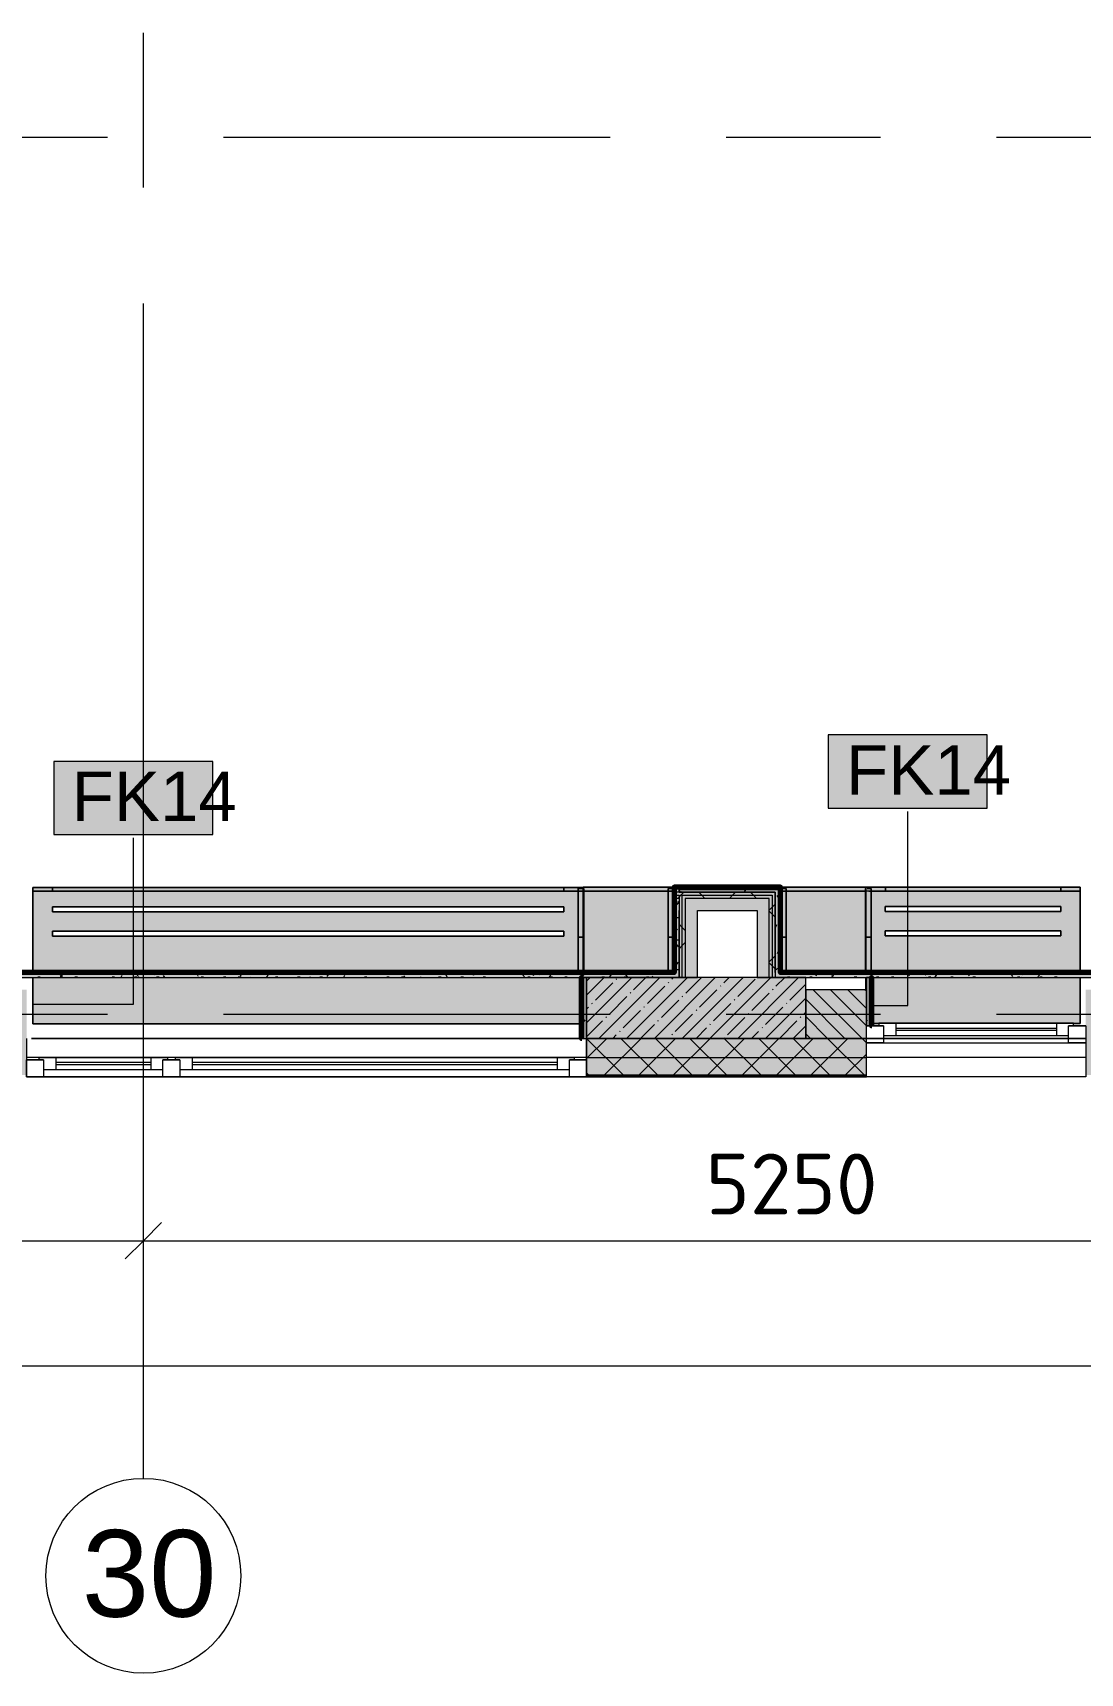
# Model space of a CAD drawing. Header units: millimetres. Extents: x -3817 to 677485, y -22715 to 103890.
# Drawn here: x 437534 to 441836, y -787 to 5948 of the extents above; entities that cross this region are included whole.
import ezdxf

# ---------------------------------------------------------------- set-up
doc = ezdxf.new("R2010")
doc.units = ezdxf.units.MM
doc.layers.add('PDF _Геометрия', color=7, linetype='Continuous', true_color=0x1d1d1d)
doc.layers.add('PDF _Сплошная заливка', color=7, linetype='Continuous', true_color=0xffffff)
doc.layers.add('PDF _Текст', color=7, linetype='Continuous')
doc.styles.add('PDF ArialMT', font='arial.ttf')
doc.styles.add('PDF GOST-Common', font='arial.ttf')
doc.styles.add('PDF ISOCPEUR', font='isocpeur.ttf')

msp = doc.modelspace()

# ---------------------------------------------------------------- hatches: boundary and pattern name
at = {"layer": 'PDF _Сплошная заливка', "true_color": 0xeae6de, "transparency": 33554559}
h = msp.add_hatch(color=254, dxfattribs=at)
h.paths.add_polyline_path([(437534.7, 2090), (439794.7, 2090), (439794.7, 2439.1), (437534.7, 2439.1)], flags=0)
h.paths.add_polyline_path([(437614.7, 2239.1), (437614.7, 2259.1), (439714.7, 2259.1), (439714.7, 2239.1), (437714.3, 2239.1)], flags=0)
h.paths.add_polyline_path([(437714.3, 2339.1), (437614.7, 2339.1), (437614.7, 2359.1), (439714.7, 2359.1), (439714.7, 2339.1), (439007.2, 2339.1)], flags=0)
at = {"layer": 'PDF _Сплошная заливка', "transparency": 33554559}
h = msp.add_hatch(color=256, dxfattribs=at)
h.paths.add_polyline_path([(440168.9, 2089), (440188.9, 2089), (440188.9, 2394), (440168.9, 2394), (440168.9, 2090)], flags=0)
h.paths.add_polyline_path([(440188.9, 2419), (440188.9, 2440), (440168.9, 2439), (440168.9, 2419)], flags=0)
for points in [[(440300.2, 2419), (440583.9, 2419), (440583.9, 2439), (440188.9, 2439), (440188.9, 2419)], [(440583.9, 2089), (440603.9, 2089), (440603.9, 2439), (440583.9, 2439), (440583.9, 2312.2)], [(440583.9, 2406.5), (440583.9, 2419), (440168.9, 2419), (440168.9, 2406.5), (440571.4, 2406.5)], [(440558.9, 2069), (440571.4, 2069), (440571.4, 2394), (440558.9, 2394), (440558.9, 2312.2)], [(439007.2, 2069), (440188.9, 2069), (440188.9, 2089), (437048.6, 2089), (437048.6, 2069), (437714.3, 2069)], [(445208.6, 2069), (445214.6, 2069), (445214.6, 2089), (440583.9, 2089), (440583.9, 2069), (444825.4, 2069)], [(440708.6, 1819), (440708.6, 2069), (439808.6, 2069), (439808.6, 1819), (440300.2, 1819)]]:
    msp.add_hatch(color=256, dxfattribs=at).paths.add_polyline_path(points)
at = {"layer": 'PDF _Сплошная заливка', "true_color": 0xeae6de, "transparency": 33554559}
for points in [[(440946.6, 2090), (440955.2, 2090), (440955.2, 2439.9), (440604.9, 2439), (440604.9, 2090)], [(437714.3, 1879.2), (439787.6, 1879.2), (439787.6, 2069), (437534.7, 2069), (437534.7, 1879.2)]]:
    msp.add_hatch(color=254, dxfattribs=at).paths.add_polyline_path(points)
h = msp.add_hatch(color=254, dxfattribs=at)
h.paths.add_polyline_path([(440955.6, 2090), (441835.9, 2090), (441835.9, 2440.1), (440955.6, 2440.1)], flags=0)
h.paths.add_polyline_path([(441035.6, 2240.1), (441035.6, 2260.1), (441755.9, 2260.1), (441755.9, 2240.1), (441593.1, 2240.1)], flags=0)
h.paths.add_polyline_path([(441035.6, 2340.1), (441035.6, 2360.1), (441755.9, 2360.1), (441755.9, 2340.1), (441593.1, 2340.1)], flags=0)
at = {"layer": 'PDF _Сплошная заливка', "transparency": 33554559}
h = msp.add_hatch(color=256, dxfattribs=at)
h.paths.add_polyline_path([(440558.9, 2394), (440571.4, 2394), (440571.4, 2406.5), (440201.4, 2406.5), (440201.4, 2394), (440300.2, 2394)], flags=0)
h.paths.add_polyline_path([(440188.9, 2394), (440188.9, 2406.5), (440168.9, 2406.5), (440168.9, 2394)], flags=0)
at = {"layer": 'PDF _Сплошная заливка', "true_color": 0xe7e7e7, "transparency": 33554559}
for points in [[(440558.9, 2344), (440558.9, 2394), (440213.9, 2394), (440213.9, 2344), (440508.9, 2344)], [(440213.9, 2069), (440263.9, 2069), (440263.9, 2344), (440213.9, 2344), (440213.9, 2312.2)], [(440508.9, 2069), (440558.9, 2069), (440558.9, 2344), (440508.9, 2344), (440508.9, 2312.2)]]:
    msp.add_hatch(color=254, dxfattribs=at).paths.add_polyline_path(points)
at = {"layer": 'PDF _Сплошная заливка', "true_color": 0xeae6de, "transparency": 33554559}
h = msp.add_hatch(color=254, dxfattribs=at)
h.paths.add_polyline_path([(440979.6, 1880.1), (441835.9, 1881), (441835.9, 2069), (440979.6, 2069), (440979.6, 1881)], flags=0)
h.paths.add_polyline_path([(440955.9, 2019), (440958.6, 2019), (440958.6, 2069), (440955.9, 2069)], flags=0)
at = {"layer": 'PDF _Сплошная заливка', "transparency": 33554559}
h = msp.add_hatch(color=256, dxfattribs=at)
h.paths.add_polyline_path([(440958.6, 1819), (440958.6, 2019), (440708.6, 2019), (440708.6, 1819), (440946.6, 1819)], flags=0)
h.paths.add_polyline_path([(436744.6, 1819), (437508.6, 1819), (437508.6, 2019), (436208.6, 2019), (436208.6, 1819), (436421.4, 1819)], flags=0)
h.paths.add_polyline_path([(450108.6, 1819), (450108.6, 2019), (449308.6, 2019), (449308.6, 1819), (449997.2, 1819)], flags=0)
h.paths.add_polyline_path([(446608.6, 1819), (446608.6, 2019), (446108.6, 2019), (446108.6, 1819), (446118.4, 1819)], flags=0)
h.paths.add_polyline_path([(442886, 1819), (442908.6, 1819), (442908.6, 2019), (441858.6, 2019), (441858.6, 1819), (442239.6, 1819)], flags=0)
h.paths.add_polyline_path([(432108.6, 1819), (432108.6, 1994), (431058.6, 1994), (431058.6, 1819), (431249.7, 1819)], flags=0)
h.paths.add_polyline_path([(422958.6, 1819), (424008.6, 1819), (424008.6, 1994), (422958.6, 1994)], flags=0)
h.paths.add_polyline_path([(421875.9, 1819), (422058.6, 1819), (422058.6, 1994), (421808.6, 1994), (421808.6, 1819)], flags=0)
h.paths.add_polyline_path([(419228.6, 1819), (420008.6, 1819), (420008.6, 2019), (419208.6, 2019), (419208.6, 1819)], flags=0)
h.paths.add_polyline_path([(428108.6, 1819), (429008.6, 1819), (429008.6, 2019), (428108.6, 2019)], flags=0)
h.paths.add_polyline_path([(429908.6, 1819), (430158.6, 1819), (430158.6, 1994), (429908.6, 1994)], flags=0)
h = msp.add_hatch(color=256, dxfattribs=at)
h.paths.add_polyline_path([(452358.6, 1669), (452358.6, 1819), (451008.6, 1819), (451008.6, 1669)], flags=0)
h.paths.add_polyline_path([(446608.6, 1669), (446608.6, 1819), (445208.6, 1819), (445208.6, 1669)], flags=0)
h.paths.add_polyline_path([(449308.6, 1669), (450108.6, 1669), (450108.6, 1819), (449308.6, 1819), (449308.6, 1790.5)], flags=0)
h.paths.add_polyline_path([(440958.6, 1669), (440958.6, 1819), (439808.6, 1819), (439808.6, 1669)], flags=0)
h.paths.add_polyline_path([(427208.6, 1669), (427208.6, 1819), (426316.6, 1819), (426316.6, 1669), (426613.4, 1669)], flags=0)
h.paths.add_polyline_path([(434408.6, 1669), (435308.6, 1669), (435308.6, 1819), (434408.6, 1819), (434408.6, 1790.5)], flags=0)
h.paths.add_polyline_path([(441858.6, 1669), (442908.6, 1669), (442908.6, 1819), (441858.6, 1819), (441858.6, 1790.5)], flags=0)
h.paths.add_polyline_path([(432108.6, 1669), (432108.6, 1819), (431058.6, 1819), (431058.6, 1669)], flags=0)
h.paths.add_polyline_path([(448408.6, 1669), (448408.6, 1819), (447508.6, 1819), (447508.6, 1669), (448057.8, 1669)], flags=0)
h.paths.add_polyline_path([(436208.6, 1669), (437508.6, 1669), (437508.6, 1819), (436208.6, 1819), (436208.6, 1790.5)], flags=0)
h.paths.add_polyline_path([(428108.6, 1669), (430158.6, 1669), (430158.6, 1819), (428108.6, 1819), (428108.6, 1790.5)], flags=0)
h.paths.add_polyline_path([(416488.6, 1669), (418308.6, 1669), (418308.6, 1819), (416488.6, 1819), (416488.6, 1790.5)], flags=0)
h.paths.add_polyline_path([(423263.4, 1669), (424000.6, 1669), (424000.6, 1819), (422958.6, 1819), (422958.6, 1669)], flags=0)
h.paths.add_polyline_path([(422058.6, 1669), (422058.6, 1819), (420908.6, 1819), (420908.6, 1669)], flags=0)
h.paths.add_polyline_path([(420008.6, 1669), (420008.6, 1819), (419208.6, 1819), (419208.6, 1669)], flags=0)

# ---------------------------------------------------------------- linework, layer by layer
at = {"layer": 'PDF _Геометрия', "color": 253, "lineweight": 9, "true_color": 0xaaaaaa}
for points in [[(437988.6, 5312.5), (437988.6, 5947.5)], [(437206.5, 5519), (437841.5, 5519)], [(438317.7, 5519), (439905.2, 5519)], [(440381.5, 5519), (441016.5, 5519)], [(441492.7, 5519), (443080.2, 5519)], [(437988.6, 12.7), (437988.6, 2512.7), (437988.6, 4836.3)], [(437206.5, 1919), (437841.5, 1919)], [(438317.7, 1919), (439905.2, 1919)], [(440381.5, 1919), (441016.5, 1919)], [(441492.7, 1919), (443080.2, 1919)], [(441028.6, 1871), (440958.6, 1871)], [(441078.6, 1861), (441738.6, 1861)], [(441738.6, 1851), (441078.6, 1851)], [(441858.6, 1871), (441788.6, 1871)], [(440958.6, 1801), (441858.6, 1801)], [(437578.6, 1731), (437508.6, 1731)], [(437628.6, 1721), (438018.6, 1721)], [(438018.6, 1711), (437628.6, 1711)], [(438188.6, 1721), (439688.6, 1721)], [(439688.6, 1711), (438188.6, 1711)], [(439808.6, 1731), (439738.6, 1731)], [(437508.6, 1661), (439808.6, 1661)], [(439738.6, 1661), (437578.6, 1661)]]:
    msp.add_lwpolyline(points, dxfattribs=at)
at = {"layer": 'PDF _Геометрия', "color": 231, "lineweight": 70, "true_color": 0xff80c0}
for points in [[(446609.1, 2089), (446609.1, 2090), (445880.6, 2090), (445880.6, 2440), (445879.6, 2440), (445214.6, 2440), (445194.6, 2440), (445193.6, 2440), (445193.6, 2090), (440604.9, 2090), (440604.9, 2440), (440603.9, 2440), (440188.9, 2440), (440168.9, 2440), (440167.9, 2440), (440167.9, 2090), (437049.6, 2090), (437049.6, 5649), (437048.6, 5649)], [(440188.9, 2439), (440603.9, 2439), (440603.9, 2090), (440603.9, 2089)]]:
    msp.add_lwpolyline(points, dxfattribs=at)
at = {"layer": 'PDF _Геометрия', "color": 231, "lineweight": 9, "true_color": 0xff80c0}
for points in [[(437048.6, 5649), (437048.6, 2090), (437048.6, 2089), (440168.9, 2089), (440168.9, 2090), (440168.9, 2427), (440168.9, 2439)], [(440603.9, 2089), (445194.6, 2089), (445194.6, 2090), (445194.6, 2280.4), (445194.6, 2394), (445194.6, 2419), (445194.6, 2427), (445194.6, 2439)]]:
    msp.add_lwpolyline(points, dxfattribs=at)
at = {"layer": 'PDF _Геометрия', "color": 7, "lineweight": 9}
for points in [[(441454.5, 3064.6), (440801.3, 3064.6), (440801.3, 2764.6), (441454.5, 2764.6)], [(438274.3, 2956.1), (437621.2, 2956.1), (437621.2, 2656.1), (438274.3, 2656.1)], [(440708.6, 1819), (440708.6, 2019), (440708.6, 2069), (439808.6, 2069), (439808.6, 1819)], [(440708.6, 1819), (440958.6, 1819)]]:
    msp.add_lwpolyline(points, close=True, dxfattribs=at)
for points in [[(440982.4, 1953.9), (441127.9, 1953.9), (441127.9, 2750.7)], [(437535.7, 1959.4), (437947.8, 1959.4), (437947.8, 2642.2)], [(440188.9, 2419), (440168.9, 2419), (440168.9, 2427), (440168.9, 2439), (440168.9, 2440)], [(440188.9, 2439), (440188.9, 2440)], [(440168.9, 2406.5), (440188.9, 2406.5), (440188.9, 2394), (440188.9, 2344), (440188.9, 2280.4), (440188.9, 2089), (440188.9, 2069), (440188.9, 2089), (440188.9, 2280.4), (440188.9, 2344)], [(440188.9, 2394), (440168.9, 2394), (440168.9, 2280.4), (440168.9, 2090)], [(440201.4, 2069), (440201.4, 2344), (440201.4, 2394), (440201.4, 2406.5), (440571.4, 2406.5), (440571.4, 2394), (440571.4, 2344), (440571.4, 2069)], [(440558.9, 2069), (440558.9, 2344), (440558.9, 2394), (440213.9, 2394), (440213.9, 2344), (440213.9, 2069)], [(440168.9, 2089), (437048.6, 2089)], [(440583.9, 2089), (440583.9, 2069)], [(445194.6, 2089), (440603.9, 2089)], [(439808.6, 1740), (440958.6, 1740)], [(439808.6, 1669), (440958.6, 1669)], [(439808.6, 1666), (440958.6, 1666)], [(437988.6, 794.4), (437988.6, 988.3), (437988.6, 1108.3)], [(411718.6, 988.3), (412138.6, 988.3), (416638.6, 988.3), (420138.6, 988.3), (421938.6, 988.3), (425888.6, 988.3), (427988.6, 988.3), (433088.6, 988.3), (434488.6, 988.3), (437988.6, 988.3), (443238.6, 988.3), (448488.6, 988.3), (452408.6, 988.3)], [(411718.6, 474.1), (452408.6, 474.1)]]:
    msp.add_lwpolyline(points, dxfattribs=at)
at = {"layer": 'PDF _Геометрия', "color": 8, "lineweight": 9, "true_color": 0x808080}
for points in [[(437534.7, 2439.1), (439794.7, 2439.1), (439794.7, 2090), (439794.7, 2439.1), (437534.7, 2439.1), (437534.7, 2089.8)], [(437534.7, 2439.1), (437534.7, 2423.1)], [(439794.7, 2439.1), (439794.7, 2435)], [(440955.6, 2440.1), (441835.9, 2440.1), (441835.9, 2089.7), (441835.9, 2440.1), (440955.6, 2440.1), (440955.6, 2089.9)], [(441835.9, 2440.1), (441835.9, 2424.1)], [(437614.7, 2359.1), (439714.7, 2359.1), (439714.7, 2339.1), (437614.7, 2339.1)], [(437614.7, 2359.1), (437614.7, 2339.1), (439714.7, 2339.1), (439714.7, 2359.1)], [(441035.6, 2360.1), (441755.9, 2360.1), (441755.9, 2340.1), (441035.6, 2340.1)], [(441035.6, 2360.1), (441035.6, 2340.1), (441755.9, 2340.1), (441755.9, 2360.1)], [(437614.7, 2259.1), (439714.7, 2259.1), (439714.7, 2239.1), (437614.7, 2239.1)], [(437614.7, 2259.1), (437614.7, 2239.1), (439714.7, 2239.1), (439714.7, 2259.1)], [(441035.6, 2260.1), (441755.9, 2260.1), (441755.9, 2240.1), (441035.6, 2240.1)], [(441035.6, 2260.1), (441035.6, 2240.1), (441755.9, 2240.1), (441755.9, 2260.1)], [(439787.6, 1879.2), (437534.7, 1879.2), (437534.7, 2069), (437534.7, 1879.2)], [(441835.9, 2069), (441835.9, 1880.1), (441808.6, 1880.1), (441835.9, 1880.1)], [(441008.6, 1880.1), (440979.6, 1880.1)]]:
    msp.add_lwpolyline(points, close=True, dxfattribs=at)
for points in [[(437534.7, 2439.1), (439794.7, 2439.1), (437534.7, 2439.1)], [(437614.7, 2439.1), (439714.7, 2439.1), (437614.7, 2439.1)], [(439795, 2435), (439795, 2439.9), (439795, 2090), (439795, 2095)], [(440168.9, 2439.9), (439795, 2439.9), (440168.9, 2439.9)], [(439795.2, 2439.9), (440168.9, 2439.9), (439795.2, 2439.9)], [(440955.2, 2095), (440955.2, 2089.9), (440955.2, 2439.9), (440603.9, 2439.9), (440955.2, 2439.9), (440955.2, 2435), (440955.2, 2439.9), (440955.2, 2435)], [(440603.9, 2439.9), (440955.2, 2439.9), (440603.9, 2439.9)], [(440955.9, 2440.1), (441835.9, 2440.1), (440955.9, 2440.1)], [(441035.9, 2440.1), (441755.9, 2440.1), (441035.9, 2440.1)], [(440955.9, 2019), (440955.9, 2069), (440955.9, 2019)]]:
    msp.add_lwpolyline(points, dxfattribs=at)
at = {"layer": 'PDF _Геометрия', "color": 254, "lineweight": 9, "true_color": 0xd5d3cf}
for points in [[(437614.7, 2439.1), (437614.7, 2423.1)], [(439714.7, 2439.1), (439714.7, 2423.1)], [(439798.1, 2435), (439798.1, 2423.9), (439795.2, 2423.9), (439795.2, 2435), (439798.1, 2435), (439795.2, 2435)], [(440627.9, 2435), (440627.9, 2423.9)], [(441035.9, 2440.1), (441035.9, 2424.1)], [(441755.9, 2440.1), (441755.9, 2424.1)], [(440167.9, 2423.9), (440167.9, 2235)], [(439794.7, 2235), (439774.1, 2235)], [(439798.1, 2235), (439795, 2235)], [(440167.9, 2235), (440143.9, 2235)], [(440627.9, 2235), (440604.5, 2235)], [(440978.1, 2235), (440955.6, 2235)]]:
    msp.add_lwpolyline(points, close=True, dxfattribs=at)
for points in [[(439778.7, 2423.1), (439774.1, 2423.1), (439774.1, 2435), (439790.5, 2435), (439774.1, 2435), (439790.5, 2435)], [(439774.1, 2423.1), (439774.1, 2435), (439774.1, 2423.1)], [(439798.1, 2423.9), (439798.1, 2435), (439798.1, 2423.9)], [(440167.9, 2095), (440167.9, 2423.9), (440143.9, 2423.9), (440143.9, 2435), (440143.9, 2423.9), (440143.9, 2435), (440167.9, 2435), (440143.9, 2435), (440167.9, 2435), (440167.9, 2427), (440167.9, 2435), (440167.9, 2427)], [(440604.9, 2435), (440627.9, 2435), (440604.9, 2435), (440627.9, 2435), (440627.9, 2423.9), (440604.9, 2423.9)], [(440954.1, 2435), (440954.1, 2423.9)], [(440954.1, 2423.9), (440954.1, 2435), (440954.1, 2423.9)], [(440968.4, 2424.1), (440955.9, 2424.1), (440955.9, 2435)], [(440960.7, 2435), (440978.1, 2435), (440960.7, 2435), (440978.1, 2435), (440978.1, 2424.1), (440971.6, 2424.1)], [(440978.1, 2424.1), (440978.1, 2435), (440978.1, 2424.1)], [(439794.7, 2423.1), (439781.9, 2423.1)]]:
    msp.add_lwpolyline(points, dxfattribs=at)
at = {"layer": 'PDF _Геометрия', "color": 253, "lineweight": 9, "true_color": 0xaba79f}
for points in [[(439774.1, 2423.1), (439774.1, 2095), (439774.1, 2435), (439790.5, 2435)], [(439795, 2435), (439798.1, 2435), (439798.1, 2095), (439798.1, 2423.9), (440143.9, 2423.9), (439798.1, 2423.9)], [(440604.9, 2435), (440627.9, 2435), (440627.9, 2095), (440604.9, 2095), (440627.9, 2095), (440627.9, 2423.9)], [(440954.1, 2423.9), (440627.9, 2423.9), (440954.1, 2423.9), (440954.1, 2095), (440954.1, 2435)], [(440955.6, 2435), (440957.9, 2435)], [(440960.7, 2435), (440978.1, 2435), (440978.1, 2095), (440978.1, 2424.1)], [(439774.1, 2423.1), (437534.7, 2423.1), (439774.1, 2423.1)], [(439774.1, 2423.1), (439774.1, 2235), (439774.1, 2423.1)], [(439798.1, 2423.9), (439798.1, 2235), (439798.1, 2423.9)], [(440143.9, 2423.9), (440143.9, 2235), (440143.9, 2423.9)], [(440143.9, 2423.9), (440143.9, 2095), (440167.9, 2095)], [(440627.9, 2423.9), (440627.9, 2235), (440627.9, 2423.9)], [(440954.1, 2235), (440954.1, 2423.9), (440954.1, 2235)], [(440978.1, 2235), (440978.1, 2424.1), (440978.1, 2235)], [(441835.9, 2424.1), (440978.1, 2424.1), (441835.9, 2424.1)]]:
    msp.add_lwpolyline(points, dxfattribs=at)
at = {"layer": 'PDF _Геометрия', "color": 254, "lineweight": 9, "true_color": 0xdfdfdf}
for points in [[(439794.7, 2423.1), (439794.7, 2435)], [(440955.2, 2423.9), (440955.2, 2435)]]:
    msp.add_lwpolyline(points, dxfattribs=at)
at = {"layer": 'PDF _Геометрия', "color": 9, "lineweight": 9, "true_color": 0xbfbfbf}
for points in [[(439794.7, 2423.1), (439794.7, 2435)], [(439795, 2095), (439795, 2435)], [(440955.2, 2423.9), (440955.2, 2435), (440955.2, 2095)]]:
    msp.add_lwpolyline(points, dxfattribs=at)
at = {"layer": 'PDF _Геометрия', "color": 253, "lineweight": 9, "true_color": 0xaba79f}
for points in [[(439795.2, 2439.9), (439795.2, 2435)], [(440167.9, 2435), (440167.9, 2095), (440143.9, 2095), (440143.9, 2435)], [(440955.9, 2435), (440955.9, 2439.5)], [(439714.7, 2423.1), (437614.7, 2423.1)], [(441755.9, 2424.1), (441035.9, 2424.1)], [(439786.8, 2095), (439774.1, 2095)], [(439794.7, 2095), (439787.6, 2095)], [(439798.1, 2095), (439795, 2095)], [(440955.6, 2095), (440962.3, 2095)], [(440963.1, 2095), (440978.1, 2095)]]:
    msp.add_lwpolyline(points, close=True, dxfattribs=at)
at = {"layer": 'PDF _Геометрия', "color": 254, "lineweight": 9, "true_color": 0xeae9e7}
for points in [[(439798.1, 2423.9), (439795.2, 2423.9), (439795.2, 2435)], [(440143.9, 2423.9), (440167.9, 2423.9), (440167.9, 2427)], [(440968.4, 2424.1), (440955.9, 2424.1), (440955.9, 2435)], [(439774.1, 2423.1), (439778.7, 2423.1)], [(439781.9, 2423.1), (439794.7, 2423.1)], [(440604.9, 2423.9), (440627.9, 2423.9)], [(440971.6, 2424.1), (440978.1, 2424.1)]]:
    msp.add_lwpolyline(points, dxfattribs=at)
msp.add_lwpolyline([(440167.9, 2423.9), (440167.9, 2427)], close=True, dxfattribs=at)
at = {"layer": 'PDF _Геометрия', "color": 9, "lineweight": 9, "true_color": 0xc0c0c0}
for points in [[(440188.9, 2440), (440168.9, 2440)], [(440603.9, 2089), (440603.9, 2439), (440583.9, 2439), (440188.9, 2439), (440188.9, 2419), (440583.9, 2419), (440583.9, 2089), (440583.9, 2344), (440583.9, 2406.5), (440583.9, 2419), (440188.9, 2419), (440188.9, 2439)], [(437048.6, 2069), (440188.9, 2069), (440263.9, 2069), (440263.9, 2344), (440508.9, 2344), (440508.9, 2069), (440583.9, 2069), (445208.6, 2069)], [(437529.6, 2069), (437534.7, 2069)], [(440708.6, 2069), (440955.9, 2069)], [(437508.6, 1819), (437508.6, 1661), (439808.6, 1661), (439808.6, 1819)], [(441858.6, 1819), (440958.6, 1819)]]:
    msp.add_lwpolyline(points, dxfattribs=at)
at = {"layer": 'PDF _Геометрия', "color": 253, "lineweight": 9, "true_color": 0x9b9b9b}
for points in [[(440176.6, 2437.2), (440186.6, 2437.2)], [(440359.4, 2437.2), (440369.5, 2437.2)], [(440450.9, 2437.2), (440460.9, 2437.2)], [(440461.3, 2429.1), (440456.3, 2420.4)], [(440472.2, 2430.5), (440467.3, 2439)], [(440502.3, 2439), (440498, 2431.5)], [(440511.8, 2437.2), (440521.9, 2437.2)], [(440174, 2419), (440174, 2419)], [(440185.1, 2377.4), (440180.1, 2368.7)], [(440188.9, 2372.6), (440183.9, 2381.2)], [(440197.3, 2419), (440195, 2422.9)], [(440373.3, 2419), (440372.8, 2419.9)], [(440597.1, 2397), (440592.1, 2405.7)], [(440603.3, 2376.2), (440603.9, 2376.2)], [(440177.8, 2330.9), (440172.7, 2339.6)], [(440176.6, 2315.2), (440186.6, 2315.2)], [(440176.6, 2223.8), (440186.6, 2223.8)], [(440181.8, 2262.9), (440176.8, 2271.6)], [(440589.2, 2284.9), (440584.2, 2276.2)], [(440603.9, 2263.4), (440600.3, 2269.7)], [(440603.3, 2254.3), (440603.9, 2254.3)], [(440172.9, 2173.3), (440168.9, 2166.4)], [(440174.8, 2153.2), (440169.7, 2161.9)], [(440185.9, 2194.8), (440180.9, 2203.5)], [(440596.3, 2175.2), (440591.3, 2166.5)], [(440603.3, 2162.8), (440603.9, 2162.8)], [(437611.8, 2081.3), (437607.4, 2089)], [(437695.7, 2089), (437691.2, 2081.1)], [(437801.3, 2089), (437800.8, 2088.2)], [(437925.6, 2086.5), (437924.1, 2089)], [(438035.3, 2079.4), (438030.2, 2088.1)], [(438047.7, 2089), (438046.6, 2087.1)], [(438118.1, 2089), (438114.6, 2083)], [(438540.4, 2089), (438538.1, 2084.9)], [(438772.5, 2082.7), (438768.8, 2089)], [(438962.8, 2089), (438961.5, 2086.8)], [(439086.2, 2087.8), (439085.6, 2089)], [(439195.9, 2080.8), (439191.2, 2089)], [(439332, 2088.9), (439331.9, 2089)], [(439385.1, 2089), (439384.9, 2088.7)], [(439509.7, 2086), (439507.9, 2089)], [(440176.6, 2101.9), (440186.6, 2101.9)], [(440184, 2131.7), (440179, 2123)], [(440592.2, 2107.2), (440587.2, 2098.5)], [(440670.3, 2087.3), (440669.4, 2089)], [(440780, 2080.3), (440775, 2089)], [(440916.1, 2088.4), (440915.7, 2089)], [(441039.3, 2089), (441037, 2085.1)], [(441093.8, 2085.4), (441091.7, 2089)], [(441285.7, 2089), (441282.8, 2084)], [(441355.8, 2088.6), (441350.8, 2079.9)], [(437555.3, 2071.4), (437565.3, 2071.4)], [(437646.7, 2071.4), (437656.8, 2071.4)], [(437653.5, 2070.1), (437648.4, 2078.8)], [(437654.6, 2078.7), (437649.5, 2069.9)], [(437707.7, 2071.4), (437717.7, 2071.4)], [(437860.1, 2071.4), (437870.1, 2071.4)], [(437900.3, 2077.6), (437895.4, 2069)], [(437951.5, 2071.4), (437961.6, 2071.4)], [(437967.2, 2075.3), (437962.2, 2084)], [(437968.3, 2073.5), (437965.8, 2069)], [(438043, 2071.4), (438053, 2071.4)], [(438076.5, 2069), (438071.9, 2076.9)], [(438213, 2076.4), (438207.9, 2085.1)], [(438214.1, 2072.4), (438212.1, 2069)], [(438225.8, 2071.4), (438235.9, 2071.4)], [(438317.3, 2071.4), (438327.3, 2071.4)], [(438378.2, 2071.4), (438388.3, 2071.4)], [(438390.7, 2073.4), (438385.7, 2082.1)], [(438428.4, 2069), (438427.3, 2071)], [(438498.8, 2069), (438495.3, 2075)], [(438501.4, 2082.4), (438496.4, 2073.7)], [(438530.6, 2071.4), (438540.7, 2071.4)], [(438622.1, 2071.4), (438632.1, 2071.4)], [(438674.8, 2069), (438673, 2072.1)], [(438705.5, 2070.2), (438704.9, 2069)], [(438713.5, 2071.4), (438723.6, 2071.4)], [(438747.2, 2081.4), (438742.1, 2072.6)], [(438815.2, 2077.3), (438810.4, 2069)], [(438850.8, 2069), (438850.7, 2069.1)], [(438896.4, 2071.4), (438906.5, 2071.4)], [(438987.8, 2071.4), (438997.9, 2071.4)], [(439048.8, 2071.4), (439058.9, 2071.4)], [(439060.9, 2076.2), (439056.8, 2069)], [(439129, 2072.1), (439127.2, 2069)], [(439201.2, 2071.4), (439211.3, 2071.4)], [(439237.6, 2069.6), (439232.5, 2078.3)], [(439292.6, 2071.4), (439302.7, 2071.4)], [(439348.3, 2086.2), (439343.3, 2077.5)], [(439384.1, 2071.4), (439394.1, 2071.4)], [(439551.3, 2074.8), (439546.3, 2083.5)], [(439552.4, 2074), (439549.5, 2069)], [(439567, 2071.4), (439577, 2071.4)], [(439594.1, 2085.1), (439589, 2076.4)], [(439619.4, 2078.9), (439614.3, 2087.6)], [(439660.3, 2069), (439656, 2076.4)], [(439662.1, 2081.1), (439657.1, 2072.4)], [(439658.4, 2071.4), (439668.5, 2071.4)], [(439719.4, 2071.4), (439729.4, 2071.4)], [(439797.1, 2075.9), (439792, 2084.6)], [(439871.8, 2071.4), (439881.8, 2071.4)], [(439907.8, 2080), (439902.8, 2071.3)], [(439963.2, 2071.4), (439973.3, 2071.4)], [(439974.8, 2072.9), (439969.7, 2081.6)], [(439975.9, 2075.9), (439971.9, 2069)], [(440012.2, 2069), (440011.4, 2070.5)], [(440054.6, 2071.4), (440064.7, 2071.4)], [(440082.6, 2069), (440079.4, 2074.5)], [(440633.8, 2071.4), (440643.8, 2071.4)], [(440725.2, 2071.4), (440735.3, 2071.4)], [(440754.7, 2083.8), (440749.7, 2075)], [(440821.6, 2069.1), (440816.6, 2077.8)], [(440822.7, 2079.7), (440817.7, 2071)], [(440908.1, 2071.4), (440918.1, 2071.4)], [(440999.5, 2071.4), (441009.6, 2071.4)], [(441060.5, 2071.4), (441070.5, 2071.4)], [(441135.4, 2074.3), (441130.4, 2083)], [(441203.4, 2078.4), (441198.4, 2087.1)], [(441204.5, 2070.4), (441203.7, 2069)], [(441212.9, 2071.4), (441222.9, 2071.4)], [(441244, 2069), (441240, 2075.9)], [(441246.2, 2081.6), (441241.1, 2072.9)], [(441304.3, 2071.4), (441314.4, 2071.4)], [(441381.1, 2075.4), (441376.1, 2084.1)], [(441395.8, 2071.4), (441405.8, 2071.4)], [(441450.3, 2069.3), (441450.1, 2069)], [(441558.8, 2072.4), (441553.8, 2081.1)], [(441578.6, 2071.4), (441588.7, 2071.4)], [(441596, 2069), (441595.4, 2069.9)], [(441601.6, 2087.5), (441596.5, 2078.8)], [(441666.4, 2069), (441663.5, 2074)], [(441669.6, 2083.5), (441664.6, 2074.8)], [(441670.1, 2071.4), (441680.1, 2071.4)], [(441731, 2071.4), (441741.1, 2071.4)], [(439790, 1966.2), (439788.6, 1968.6)], [(440969, 2010.4), (440978.6, 2010.4)], [(439790, 1936.8), (439788.6, 1934.5)], [(439788.6, 1919), (439790.4, 1919)], [(439794.1, 1898.2), (439789, 1906.9)], [(439801.1, 1895.2), (439796.1, 1886.5)], [(440961.8, 1893.8), (440958.6, 1888.4)], [(440969, 1919), (440978.6, 1919)], [(439788.6, 1858), (439790.4, 1858)]]:
    msp.add_lwpolyline(points, dxfattribs=at)
at = {"layer": 'PDF _Геометрия', "color": 254, "lineweight": 9, "true_color": 0xe5e3df}
for points in [[(439778.7, 2423.1), (439781.9, 2423.1)], [(440968.4, 2424.1), (440971.6, 2424.1)]]:
    msp.add_lwpolyline(points, dxfattribs=at)
at = {"layer": 'PDF _Геометрия', "color": 9, "lineweight": 9, "true_color": 0xcbc7bf}
for points in [[(439781.9, 2423.1), (439778.7, 2423.1)], [(440971.6, 2424.1), (440968.4, 2424.1)], [(437534.7, 2069), (439787.6, 2069)], [(440955.9, 2069), (440958.6, 2069)], [(440979.6, 2069), (441835.9, 2069)]]:
    msp.add_lwpolyline(points, dxfattribs=at)
at = {"layer": 'PDF _Геометрия', "lineweight": 9}
for points in [[(440183.6, 2394), (440188.9, 2399.3), (440196.1, 2406.5), (440208.6, 2419)], [(440294.3, 2394), (440281.8, 2406.5), (440269.3, 2419)], [(440395.7, 2394), (440408.2, 2406.5), (440420.7, 2419)], [(440506.4, 2394), (440493.9, 2406.5), (440481.4, 2419)], [(440558.9, 2345), (440571.4, 2357.5), (440583.9, 2370)], [(440583.9, 2316.5), (440571.4, 2329), (440558.9, 2341.5)], [(440213.9, 2262.3), (440201.4, 2274.8), (440188.9, 2287.3)], [(440188.9, 2187.2), (440201.4, 2199.7), (440213.9, 2212.2)], [(440558.9, 2132.9), (440571.4, 2145.4), (440583.9, 2157.9)], [(440583.9, 2104.4), (440571.4, 2116.9), (440558.9, 2129.4)], [(439808.6, 1996.4), (439881.2, 2069)], [(439808.6, 1882.4), (439995.2, 2069)], [(439808.6, 2053.5), (439824.2, 2069)], [(439845.2, 1976), (439916.5, 2047.3)], [(439859.3, 1819), (440109.3, 2069)], [(439930.8, 2061.6), (439933.2, 2063.9)], [(439973.3, 1819), (440223.3, 2069)], [(440002.1, 2018.8), (440052.3, 2069)], [(440059.1, 1961.8), (440130.4, 2033.1)], [(440087.4, 1819), (440337.4, 2069)], [(440144.6, 2047.3), (440147, 2049.7)], [(440158.9, 2061.6), (440166.3, 2069)], [(440195, 2069), (440188.9, 2075.1)], [(440201.4, 1819), (440451.4, 2069)], [(440215.9, 2004.5), (440280.4, 2069)], [(440315.5, 1819), (440565.5, 2069)], [(440358.5, 2033.1), (440360.8, 2035.4)], [(440372.7, 2047.3), (440394.4, 2069)], [(440429.5, 1819), (440679.5, 2069)], [(440429.8, 1990.3), (440501, 2061.6)], [(440572.3, 2018.8), (440574.7, 2021.2)], [(440586.6, 2033.1), (440622.5, 2069)], [(440643.6, 1976), (440708.6, 2041.1)], [(439831, 1961.8), (439833.4, 1964.1)], [(439902.3, 1919), (439973.6, 1990.3)], [(439987.8, 2004.5), (439990.2, 2006.9)], [(440116.1, 1904.7), (440187.4, 1976)], [(440201.7, 1990.3), (440204, 1992.7)], [(440272.9, 1947.5), (440344.2, 2018.8)], [(440330, 1890.5), (440401.2, 1961.8)], [(440415.5, 1976), (440417.9, 1978.4)], [(440486.8, 1933.3), (440558.1, 2004.5)], [(440543.6, 1819), (440708.6, 1984)], [(440629.3, 1961.8), (440631.7, 1964.1)], [(440869.3, 1819), (440708.6, 1979.6)], [(440958.6, 1800.4), (440940, 1819), (440740, 2019)], [(440958.6, 1871.1), (440810.7, 2019)], [(440958.6, 1941.8), (440881.4, 2019)], [(440958.6, 2012.5), (440952.1, 2019)], [(439808.6, 1939.4), (439816.7, 1947.5)], [(439808.6, 1825.4), (439873.8, 1890.5)], [(439888, 1904.7), (439890.4, 1907.1)], [(439959.3, 1862), (440030.6, 1933.3)], [(440044.8, 1947.5), (440047.2, 1949.9)], [(440101.9, 1890.5), (440104.2, 1892.9)], [(440173.1, 1847.7), (440244.4, 1919)], [(440258.7, 1933.3), (440261, 1935.6)], [(440387, 1833.5), (440458.3, 1904.7)], [(440472.5, 1919), (440474.9, 1921.4)], [(440543.8, 1876.2), (440615.1, 1947.5)], [(440600.8, 1819.2), (440672.1, 1890.5)], [(440686.4, 1904.7), (440688.7, 1907.1)], [(440700.6, 1919), (440708.6, 1927)], [(440948.6, 1669), (440798.6, 1819), (440708.6, 1908.9)], [(439808.6, 1736.2), (439891.5, 1819)], [(439958.6, 1669), (439808.6, 1819)], [(439882.9, 1669), (440032.9, 1819)], [(439916.3, 1819), (439930.8, 1833.5)], [(439945, 1847.7), (439947.4, 1850.1)], [(440100, 1669), (439950, 1819)], [(440024.3, 1669), (440174.3, 1819)], [(440030.4, 1819), (440087.6, 1876.2)], [(440241.5, 1669), (440091.5, 1819)], [(440144.4, 1819), (440144.6, 1819.2)], [(440158.9, 1833.5), (440161.3, 1835.8)], [(440165.7, 1669), (440315.7, 1819)], [(440382.9, 1669), (440232.9, 1819)], [(440258.5, 1819), (440301.4, 1862)], [(440307.1, 1669), (440457.1, 1819)], [(440315.7, 1876.2), (440318.1, 1878.6)], [(440372.7, 1819.2), (440375.1, 1821.6)], [(440524.3, 1669), (440374.3, 1819)], [(440448.6, 1669), (440598.6, 1819)], [(440486.6, 1819), (440515.3, 1847.7)], [(440665.7, 1669), (440515.7, 1819)], [(440529.5, 1862), (440531.9, 1864.3)], [(440590, 1669), (440740, 1819)], [(440807.1, 1669), (440657.1, 1819)], [(440657.6, 1819), (440708.6, 1870)], [(440727.9, 1819), (440708.6, 1838.2)], [(440731.4, 1669), (440881.4, 1819)], [(440872.8, 1669), (440958.6, 1754.8)], [(439817.2, 1669), (439808.6, 1677.6)]]:
    msp.add_lwpolyline(points, dxfattribs=at)
at = {"layer": 'PDF _Геометрия', "color": 7, "lineweight": 70, "true_color": 0xffd2ff}
for points in [[(439788.6, 1819), (439788.6, 2069), (439787.6, 2069), (439787.6, 1819)], [(440979.6, 1871), (440979.6, 2069), (440978.6, 2069), (440978.6, 1871)]]:
    msp.add_lwpolyline(points, close=True, dxfattribs=at)
at = {"layer": 'PDF _Геометрия', "color": 9, "lineweight": 9, "true_color": 0xc0c0c0}
for points in [[(439808.6, 1819), (439808.6, 2069), (439788.6, 2069), (439788.6, 1819)], [(440978.6, 1871), (440978.6, 2069), (440958.6, 2069), (440958.6, 1871)], [(440958.6, 1819), (440958.6, 2019), (440708.6, 2019), (440708.6, 1819), (439808.6, 1819), (439808.6, 1661), (440958.6, 1661)], [(437529.6, 1819), (439787.6, 1819)], [(440958.6, 1661), (440958.6, 1819), (441858.6, 1819), (441858.6, 1661)]]:
    msp.add_lwpolyline(points, close=True, dxfattribs=at)
at = {"layer": 'PDF _Геометрия', "color": 253, "lineweight": 13, "true_color": 0xaaaaaa}
for points in [[(440958.6, 1801), (440958.6, 1871), (441028.6, 1871), (441028.6, 1801)], [(441808.6, 1881), (441008.6, 1881), (441008.6, 1871), (441028.6, 1871), (441028.6, 1831), (441788.6, 1831), (441788.6, 1871), (441808.6, 1871)], [(441788.6, 1801), (441788.6, 1871), (441858.6, 1871), (441858.6, 1801)], [(437508.6, 1661), (437508.6, 1731), (437578.6, 1731), (437578.6, 1661)], [(438088.6, 1741), (437558.6, 1741), (437558.6, 1731), (437578.6, 1731), (437578.6, 1691), (438068.6, 1691), (438068.6, 1731), (438088.6, 1731)], [(438068.6, 1661), (438068.6, 1731), (438138.6, 1731), (438138.6, 1661)], [(439758.6, 1741), (438118.6, 1741), (438118.6, 1731), (438138.6, 1731), (438138.6, 1691), (439738.6, 1691), (439738.6, 1731), (439758.6, 1731)], [(439738.6, 1661), (439738.6, 1731), (439808.6, 1731), (439808.6, 1661)]]:
    msp.add_lwpolyline(points, close=True, dxfattribs=at)
for points in [[(441008.6, 1881), (441808.6, 1881)], [(441078.6, 1881), (441078.6, 1831)], [(441738.6, 1881), (441738.6, 1831)], [(437558.6, 1741), (438088.6, 1741)], [(437628.6, 1741), (437628.6, 1691)], [(438018.6, 1741), (438018.6, 1691)], [(438118.6, 1741), (439758.6, 1741)], [(438188.6, 1741), (438188.6, 1691)], [(439688.6, 1741), (439688.6, 1691)]]:
    msp.add_lwpolyline(points, dxfattribs=at)
at = {"layer": 'PDF _Геометрия', "color": 116, "lineweight": 13, "true_color": 0x008040}
for points in [[(437558.6, 1740), (437508.6, 1740)], [(438118.6, 1740), (438088.6, 1740)], [(439808.6, 1740), (439758.6, 1740)], [(441858.6, 1740), (440958.6, 1740)]]:
    msp.add_lwpolyline(points, dxfattribs=at)
at = {"layer": 'PDF _Геометрия', "color": 253, "lineweight": 9, "true_color": 0xaaaaaa}
msp.add_lwpolyline([(438068.6, 1731), (438138.6, 1731)], close=True, dxfattribs=at)
at = {"layer": 'PDF _Геометрия', "color": 7, "lineweight": 20}
msp.add_lwpolyline([(438063.6, 1063.3), (437988.6, 988.3), (437913.6, 913.3)], dxfattribs=at)
at = {"layer": 'PDF _Геометрия', "color": 253, "lineweight": 9, "true_color": 0xaaaaaa}
msp.add_circle((437988.6, -387.3), 400, dxfattribs=at)
at = {"layer": 'PDF _Геометрия', "color": 253, "lineweight": 20, "true_color": 0xaaaaaa}
msp.add_circle((437988.6, -387.3), 400, dxfattribs=at)
at = {"layer": 'PDF _Сплошная заливка', "lineweight": 9, "transparency": 33554559}
for points in [[(441454.5, 3064.6), (440801.3, 3064.6), (441454.5, 2764.6), (440801.3, 2764.6)], [(438274.3, 2956.1), (437621.2, 2956.1), (438274.3, 2656.1), (437621.2, 2656.1)]]:
    msp.add_solid(points, dxfattribs=at)
at = {"layer": 'PDF _Сплошная заливка', "color": 254, "lineweight": 35, "true_color": 0xeae6de, "transparency": 33554559}
msp.add_solid([(440167.9, 2090), (440168.9, 2439.9), (439795, 2090), (439795, 2439.9)], dxfattribs=at)
at = {"layer": 'PDF _Сплошная заливка', "lineweight": 35, "transparency": 33554559}
for points in [[(440201.4, 2069), (440201.4, 2406.5), (440188.9, 2069), (440188.9, 2406.5)], [(440213.9, 2069), (440213.9, 2394), (440201.4, 2069), (440201.4, 2394)], [(440583.9, 2069), (440583.9, 2406.5), (440571.4, 2069), (440571.4, 2406.5)], [(439788.6, 1819), (439808.6, 1819), (439788.6, 2069), (439808.6, 2069)], [(440978.6, 1871), (440978.6, 2069), (440958.6, 1871), (440958.6, 2069)]]:
    msp.add_solid(points, dxfattribs=at)
at = {"layer": 'PDF _Сплошная заливка', "color": 254, "lineweight": 35, "true_color": 0xffb9dc, "transparency": 33554559}
for points in [[(440167.9, 2090), (440168.9, 2090), (440167.9, 2312.2)], [(440168.9, 2089), (440167.9, 2090), (439653.7, 2089)]]:
    msp.add_solid(points, dxfattribs=at)
at = {"layer": 'PDF _Сплошная заливка', "color": 7, "lineweight": 35, "true_color": 0xffd2ff, "transparency": 33554559}
for points in [[(439787.6, 1819), (439788.6, 1819), (439787.6, 2069)], [(440978.6, 1871), (440979.6, 1871), (440978.6, 2069)]]:
    msp.add_solid(points, dxfattribs=at)

# ---------------------------------------------------------------- texts
at = {"layer": 'PDF _Текст', "attachment_point": 4}
for s, insert, char_height, style in [('FK14', (440874.2, 2921.2), 203.2, 'PDF GOST-Common'), ('FK14', (437694, 2812.7), 203.2, 'PDF GOST-Common'), ('5250', (440297.6, 1221.1), 250.11, 'PDF ISOCPEUR')]:
    msp.add_mtext(s, dxfattribs=dict(at, insert=insert, char_height=char_height, style=style))
at = {"layer": 'PDF _Текст', "color": 9, "true_color": 0xbebebe, "insert": (437736, -380), "char_height": 355.6, "attachment_point": 4, "style": 'PDF ArialMT'}
msp.add_mtext('30', dxfattribs=at)

doc.saveas('drawing.dxf')
